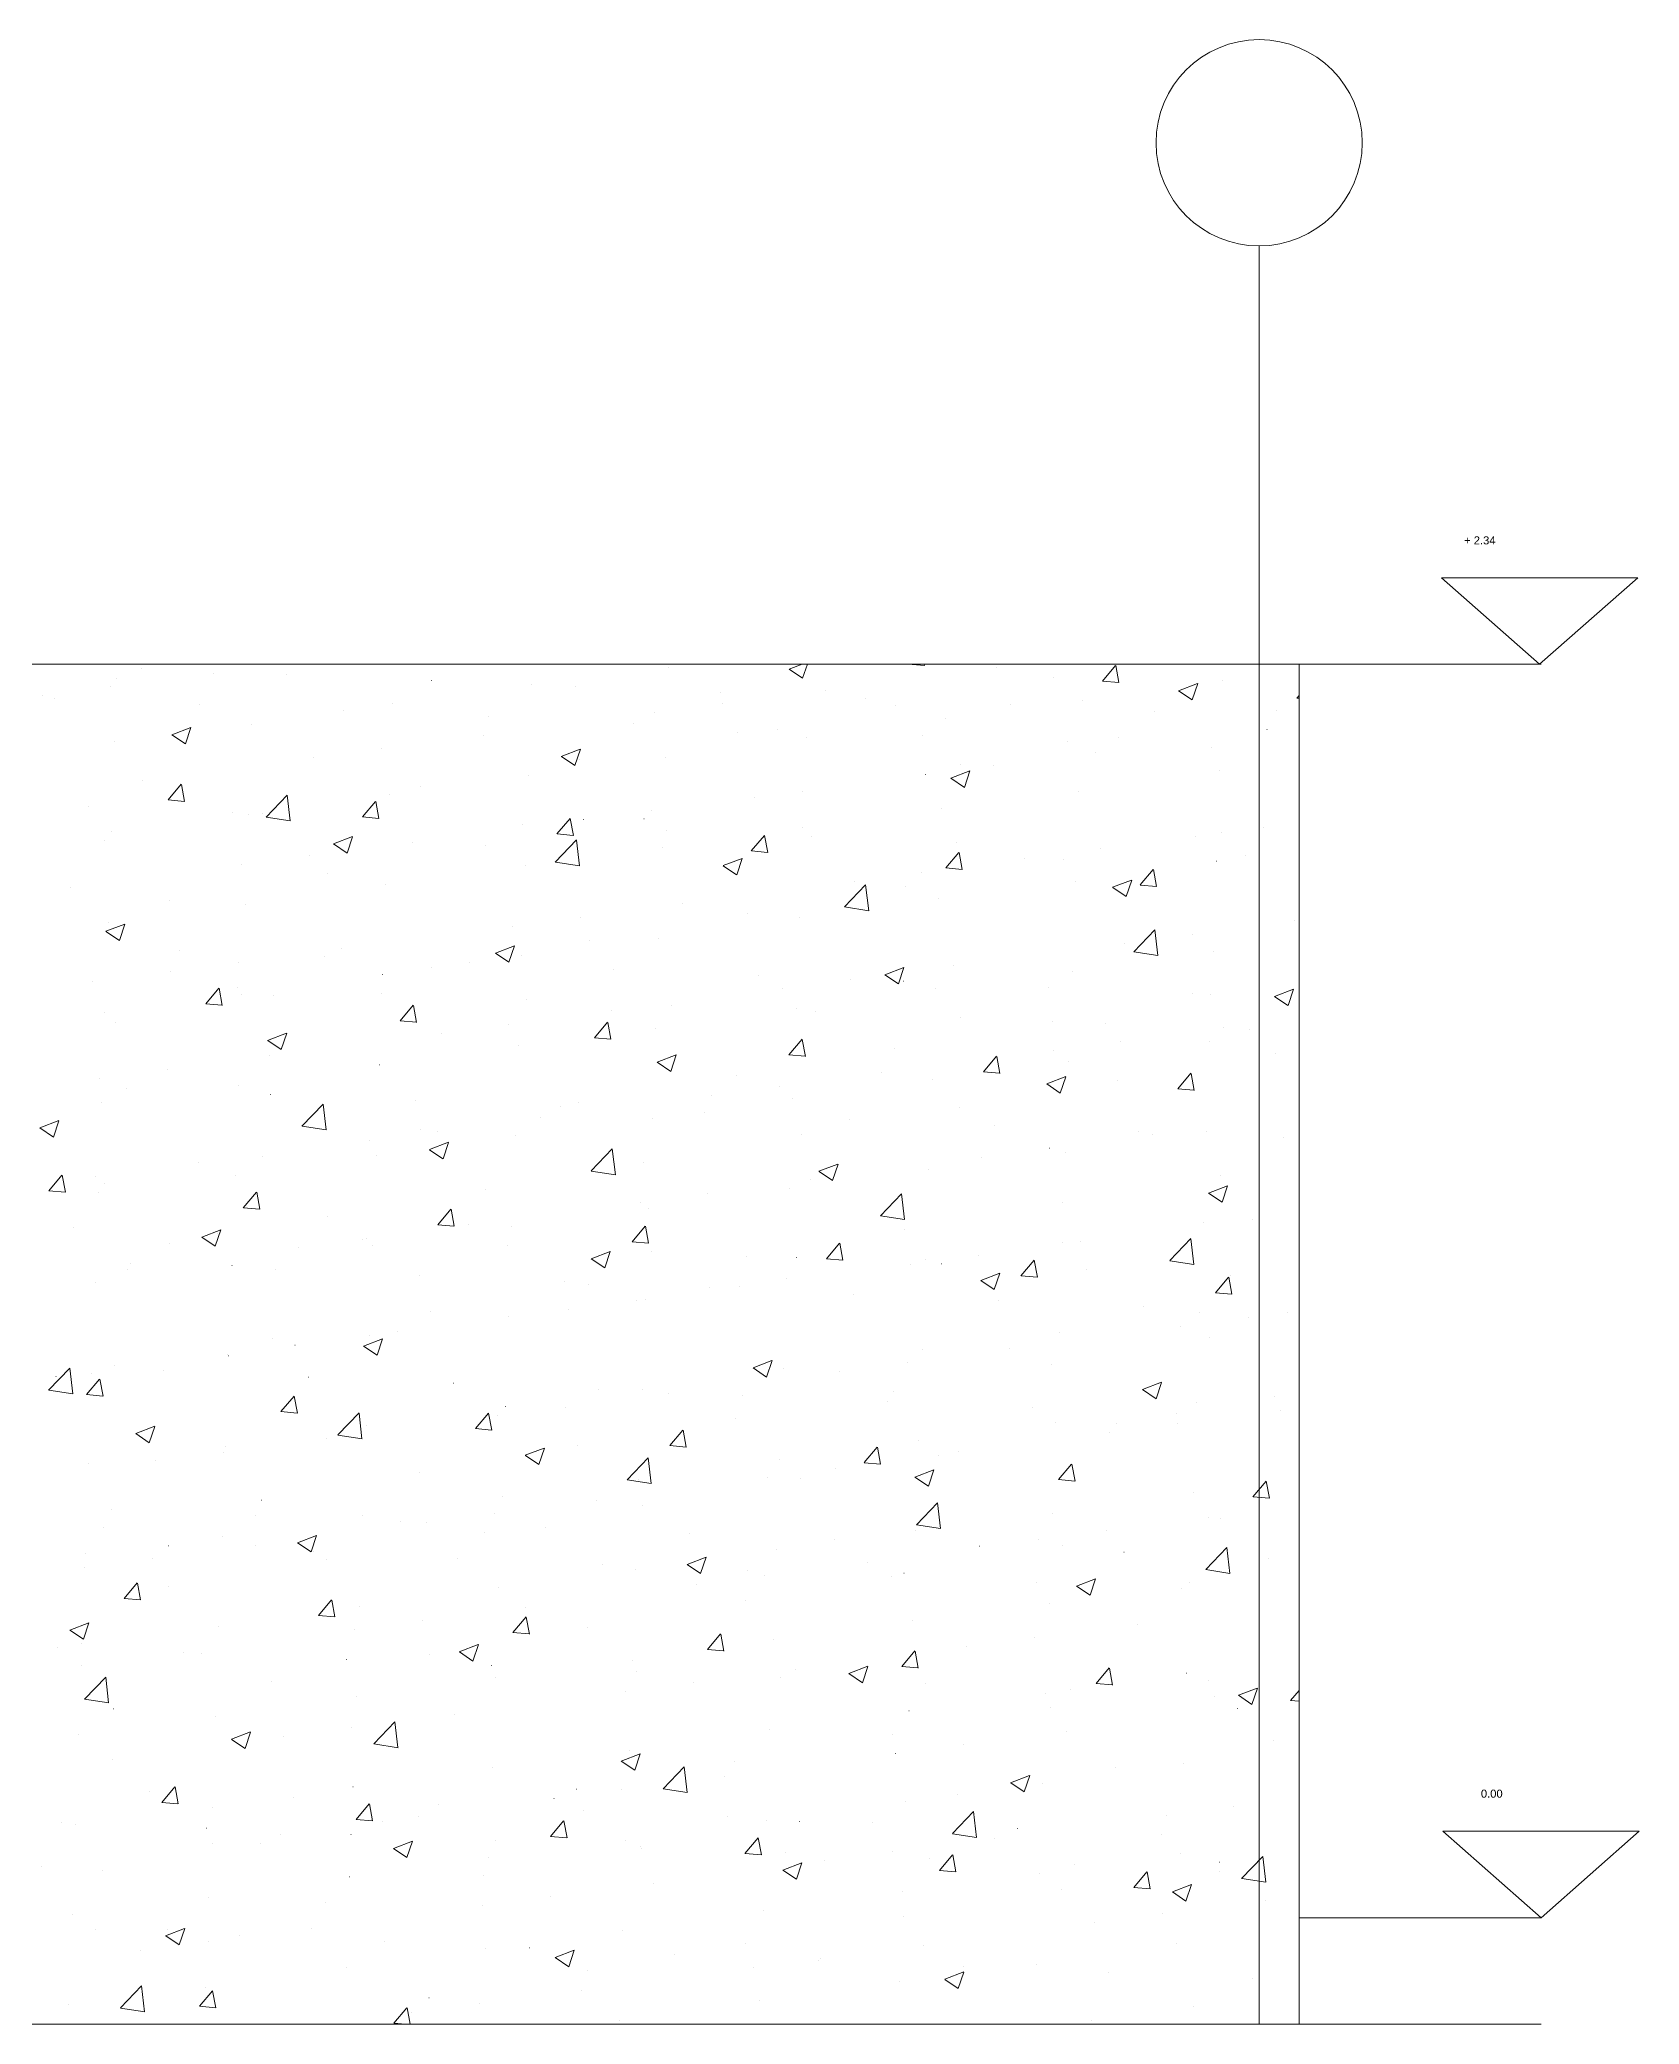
# Model space of a CAD drawing. Header units: centimetres. Extents: x -16179 to 12840, y -10704 to 3856.
# Drawn here: x 5685.4 to 5985.2, y -10021 to -9649.1 of the extents above; entities that cross this region are included whole.
import ezdxf

# ---------------------------------------------------------------- set-up
doc = ezdxf.new("R2010")
doc.units = ezdxf.units.CM
doc.header["$MEASUREMENT"] = 0
for name, color, linetype, lineweight in [('A-ANNO-SYMB_Num_Penna__3_Num_Penna__3_Num_Penna__3_Num_Penna__3_Num_Penna__3_Num_Penna__3_Num_Penna__3_Num_Penna__3_Num_Penna__3_Num_Penna__3', 3, 'Continuous', 18), ('A-ANNO-TEXT_Num_Penna__3_Num_Penna__3_Num_Penna__3_Num_Penna__3_Num_Penna__3_Num_Penna__3_Num_Penna__3_Num_Penna__3_Num_Penna__3_Num_Penna__3', 3, 'Continuous', 18), ('A-ELEV-MBE1_Num_Penna__7_Num_Penna__7_Num_Penna__7_Num_Penna__7_Num_Penna__7_Num_Penna__7_Num_Penna__7_Num_Penna__7_Num_Penna__7_Num_Penna__7', 7, 'Continuous', 18), ('A-ELEV-PATT_Num_Penna__8_Num_Penna__8_Num_Penna__8_Num_Penna__8_Num_Penna__8_Num_Penna__8_Num_Penna__8_Num_Penna__8_Num_Penna__8_Num_Penna__8', 8, 'Continuous', 18), ('AA - linee quote_Num_Penna__3_Num_Penna__3_Num_Penna__3_Num_Penna__3_Num_Penna__3_Num_Penna__3_Num_Penna__3_Num_Penna__3_Num_Penna__3_Num_Penna__3', 3, 'Continuous', 18), ('AA - pareti sezionate_Num_Penna__7_Num_Penna__7_Num_Penna__7_Num_Penna__7_Num_Penna__7_Num_Penna__7_Num_Penna__7_Num_Penna__7_Num_Penna__7_Num_Penna__7', 7, 'Continuous', 18), ('AA pareti non sezionate_Num_Penna__2_Num_Penna__2_Num_Penna__2_Num_Penna__2_Num_Penna__2_Num_Penna__2_Num_Penna__2_Num_Penna__2_Num_Penna__2_Num_Penna__2', 2, 'Continuous', 18), ('SEZIONE ARREDO_Num_Penna__1_Num_Penna__255_Num_Penna__255_Num_Penna__255_Num_Penna__255_Num_Penna__255_Num_Penna__255_Num_Penna__255_Num_Penna__255_Num_Penna__255', 255, 'Continuous', 18)]:
    doc.layers.add(name, color=color, linetype=linetype, lineweight=lineweight)
doc.styles.add('GENERATED_STYLE_1', font='Arial.ttf')

msp = doc.modelspace()

# ---------------------------------------------------------------- linework, layer by layer
at = {"layer": 'A-ANNO-SYMB_Num_Penna__3_Num_Penna__3_Num_Penna__3_Num_Penna__3_Num_Penna__3_Num_Penna__3_Num_Penna__3_Num_Penna__3_Num_Penna__3_Num_Penna__3', "color": 3, "linetype": 'Continuous', "lineweight": 18}
for p, q in [((5984.96, -9749.91), (5948.16, -9749.91)), ((5948.16, -9749.91), (5966.56, -9766.14)), ((5966.56, -9766.14), (5984.96, -9749.91)), ((5921.48, -9766.08), (5921.49, -9766.08)), ((5921.48, -9766.08), (5966.84, -9766.09)), ((5966.84, -9766.09), (5966.85, -9766.09)), ((5985.24, -9984.85), (5948.44, -9984.85)), ((5948.44, -9984.85), (5966.84, -10001.08)), ((5966.84, -10001.08), (5985.24, -9984.85)), ((5921.48, -10001.07), (5921.49, -10001.07)), ((5921.48, -10001.07), (5966.84, -10001.08)), ((5966.84, -10001.08), (5966.85, -10001.08))]:
    msp.add_line(p, q, dxfattribs=at)
at = {"layer": 'A-ELEV-MBE1_Num_Penna__7_Num_Penna__7_Num_Penna__7_Num_Penna__7_Num_Penna__7_Num_Penna__7_Num_Penna__7_Num_Penna__7_Num_Penna__7_Num_Penna__7', "color": 7, "linetype": 'Continuous', "lineweight": 18}
msp.add_line((5921.48, -9801.07), (5921.48, -10021.02), dxfattribs=at)
at = {"layer": 'A-ELEV-PATT_Num_Penna__8_Num_Penna__8_Num_Penna__8_Num_Penna__8_Num_Penna__8_Num_Penna__8_Num_Penna__8_Num_Penna__8_Num_Penna__8_Num_Penna__8', "color": 8, "linetype": 'Continuous', "lineweight": 18}
for p, q in [((5704.59, -9766.89), (5704.6, -9766.89)), ((5803.31, -9766.72), (5803.31, -9766.72)), ((5825.89, -9767.03), (5828.34, -9766.08)), ((5825.9, -9767.04), (5828.42, -9768.74)), ((5828.43, -9768.74), (5829.32, -9766.08)), ((5848.2, -9766.09), (5848.21, -9766.08)), ((5848.21, -9766.1), (5851.25, -9766.36)), ((5851.29, -9766.38), (5851.23, -9766.08)), ((5864.79, -9766.76), (5864.79, -9766.76)), ((5884.64, -9769.28), (5887.09, -9766.36)), ((5887.72, -9769.57), (5887.14, -9766.38)), ((5698.75, -9770.34), (5698.75, -9770.34)), ((5699.74, -9768.89), (5699.75, -9768.89)), ((5717.99, -9767.81), (5717.99, -9767.81)), ((5731.71, -9768.03), (5731.72, -9768.03)), ((5758.83, -9769.18), (5758.84, -9769.18)), ((5777.65, -9769.98), (5777.65, -9769.98)), ((5785.95, -9770.32), (5785.95, -9770.32)), ((5875.4, -9768.69), (5875.4, -9768.69)), ((5884.65, -9769.29), (5887.68, -9769.55)), ((5898.89, -9771.09), (5902.45, -9769.73)), ((5901.44, -9772.81), (5902.47, -9769.74)), ((5907.2, -9769.19), (5907.2, -9769.19)), ((5686.03, -9772.01), (5686.04, -9772.01)), ((5688.19, -9772.57), (5688.19, -9772.57)), ((5715.31, -9773.71), (5715.31, -9773.71)), ((5751.56, -9773.55), (5751.57, -9773.55)), ((5813.07, -9771.47), (5813.07, -9771.47)), ((5813.46, -9773.51), (5813.47, -9773.51)), ((5832.7, -9770.98), (5832.71, -9770.98)), ((5840.18, -9772.62), (5840.19, -9772.62)), ((5845.77, -9773.77), (5845.78, -9773.77)), ((5867.3, -9773.76), (5867.31, -9773.76)), ((5880.81, -9773), (5880.82, -9773)), ((5898.9, -9771.11), (5901.43, -9772.81)), ((5921.08, -9772.47), (5921.48, -9771.99)), ((5921.08, -9772.47), (5921.48, -9772.51)), ((5710.2, -9779.34), (5713.75, -9777.98)), ((5712.74, -9781.06), (5713.77, -9777.99)), ((5725.18, -9777.36), (5725.18, -9777.36)), ((5742.42, -9774.86), (5742.43, -9774.86)), ((5769.54, -9776), (5769.55, -9776)), ((5796.66, -9777.15), (5796.66, -9777.15)), ((5800.75, -9775.19), (5800.75, -9775.19)), ((5855.16, -9776.25), (5855.16, -9776.25)), ((5894.42, -9774.91), (5894.43, -9774.91)), ((5917.2, -9774.76), (5917.2, -9774.76)), ((5699.52, -9780.61), (5699.52, -9780.61)), ((5710.21, -9779.36), (5712.73, -9781.06)), ((5749.42, -9781.94), (5749.43, -9781.94)), ((5768.66, -9779.41), (5768.67, -9779.41)), ((5816.15, -9778.86), (5816.15, -9778.86)), ((5823.78, -9778.29), (5823.78, -9778.29)), ((5829.07, -9779.83), (5829.08, -9779.83)), ((5850.9, -9779.44), (5850.9, -9779.44)), ((5878.01, -9780.59), (5878.02, -9780.59)), ((5887.57, -9779.84), (5887.58, -9779.84)), ((5905.13, -9781.73), (5905.14, -9781.73)), ((5915.46, -9778.36), (5915.47, -9778.36)), ((5736.71, -9783.62), (5736.71, -9783.62)), ((5783.2, -9783.41), (5786.76, -9782.05)), ((5783.21, -9783.42), (5785.74, -9785.13)), ((5785.75, -9785.13), (5786.78, -9782.06)), ((5786.52, -9783.94), (5786.53, -9783.94)), ((5802.69, -9783.64), (5802.69, -9783.64)), ((5857.95, -9784.93), (5857.95, -9784.93)), ((5864.14, -9785.12), (5864.14, -9785.12)), ((5883.38, -9782.59), (5883.38, -9782.59)), ((5704.62, -9787.84), (5704.63, -9787.84)), ((5709.5, -9791.55), (5711.95, -9788.63)), ((5712.59, -9791.84), (5712, -9788.65)), ((5756.9, -9789.03), (5756.9, -9789.03)), ((5777.03, -9786.89), (5777.03, -9786.89)), ((5851.42, -9786.79), (5851.43, -9786.79)), ((5856.21, -9787.48), (5859.77, -9786.11)), ((5856.22, -9787.49), (5858.75, -9789.2)), ((5858.75, -9789.2), (5859.78, -9786.13)), ((5906.58, -9786.1), (5906.59, -9786.1)), ((5694.49, -9792.71), (5694.49, -9792.71)), ((5709.51, -9791.56), (5712.55, -9791.82)), ((5727.85, -9794.78), (5731.81, -9790.65)), ((5732.37, -9795.49), (5731.81, -9790.67)), ((5745.94, -9794.74), (5748.39, -9791.82)), ((5749.02, -9795.02), (5748.44, -9791.84)), ((5750.95, -9790.46), (5750.95, -9790.46)), ((5819.34, -9791.02), (5819.34, -9791.02)), ((5828.32, -9790.01), (5828.32, -9790.01)), ((5880.2, -9789.91), (5880.2, -9789.91)), ((5721.61, -9793.86), (5721.61, -9793.86)), ((5724.56, -9794.27), (5724.57, -9794.27)), ((5727.27, -9794.11), (5727.27, -9794.11)), ((5727.86, -9794.79), (5732.38, -9795.5)), ((5745.95, -9794.75), (5748.98, -9795.01)), ((5748.72, -9795), (5748.73, -9795)), ((5775.84, -9796.15), (5775.85, -9796.15)), ((5782.38, -9797.93), (5784.83, -9795.01)), ((5785.46, -9798.21), (5784.87, -9795.03)), ((5787.38, -9795.22), (5787.39, -9795.22)), ((5798.69, -9795.1), (5798.7, -9795.1)), ((5800.1, -9793.55), (5800.1, -9793.55)), ((5828.45, -9796.74), (5828.46, -9796.74)), ((5854.54, -9793.16), (5854.54, -9793.16)), ((5914.82, -9796.72), (5914.82, -9796.72)), ((5697.64, -9799.2), (5697.65, -9799.2)), ((5698.9, -9797.53), (5698.91, -9797.53)), ((5740.52, -9799.8), (5744.08, -9798.43)), ((5740.53, -9799.81), (5743.06, -9801.51)), ((5743.06, -9801.51), (5744.09, -9798.44)), ((5755.3, -9799.45), (5755.3, -9799.45)), ((5769.07, -9800.18), (5769.07, -9800.18)), ((5782.07, -9803.19), (5786.03, -9799.06)), ((5782.39, -9797.93), (5785.42, -9798.2)), ((5786.59, -9803.9), (5786.03, -9799.07)), ((5802.07, -9800.55), (5802.08, -9800.55)), ((5802.96, -9797.29), (5802.96, -9797.29)), ((5818.81, -9801.12), (5821.26, -9798.2)), ((5821.9, -9801.4), (5821.31, -9798.22)), ((5830.08, -9798.44), (5830.08, -9798.44)), ((5857.2, -9799.58), (5857.2, -9799.58)), ((5902.1, -9798.4), (5902.1, -9798.4)), ((5906.97, -9797.62), (5906.98, -9797.62)), ((5723.34, -9803.65), (5723.35, -9803.65)), ((5736.06, -9801.98), (5736.07, -9801.98)), ((5776.41, -9803.8), (5776.42, -9803.8)), ((5782.08, -9803.2), (5786.6, -9803.9)), ((5813.53, -9803.86), (5817.08, -9802.5)), ((5813.54, -9803.88), (5816.06, -9805.58)), ((5816.07, -9805.58), (5817.1, -9802.51)), ((5818.82, -9801.12), (5821.86, -9801.39)), ((5855.25, -9804.3), (5857.7, -9801.39)), ((5855.26, -9804.31), (5858.3, -9804.58)), ((5858.33, -9804.59), (5857.75, -9801.4)), ((5870.02, -9802.62), (5870.02, -9802.62)), ((5877.35, -9802.7), (5877.35, -9802.7)), ((5884.31, -9800.73), (5884.32, -9800.73)), ((5905.96, -9803.01), (5905.97, -9803.01)), ((5911.43, -9801.88), (5911.44, -9801.88)), ((5691.26, -9807.88), (5691.27, -9807.88)), ((5739.44, -9805.27), (5739.45, -9805.27)), ((5750.33, -9807.38), (5750.33, -9807.38)), ((5836.29, -9811.6), (5840.24, -9807.47)), ((5838.06, -9806.83), (5838.06, -9806.83)), ((5840.81, -9812.31), (5840.24, -9807.48)), ((5847.72, -9807.79), (5847.73, -9807.79)), ((5850.78, -9805.15), (5850.78, -9805.15)), ((5879.58, -9806.82), (5879.58, -9806.82)), ((5886.53, -9807.93), (5890.09, -9806.57)), ((5886.54, -9807.95), (5889.07, -9809.65)), ((5889.08, -9809.65), (5890.11, -9806.58)), ((5891.69, -9807.49), (5894.14, -9804.57)), ((5891.7, -9807.5), (5894.73, -9807.76)), ((5894.77, -9807.78), (5894.18, -9804.59)), ((5709.82, -9810.35), (5709.82, -9810.35)), ((5723.94, -9811.18), (5723.95, -9811.18)), ((5805.98, -9811.05), (5805.98, -9811.05)), ((5836.3, -9811.61), (5840.81, -9812.31)), ((5853.92, -9810.07), (5853.92, -9810.07)), ((5697.84, -9816.18), (5701.39, -9814.81)), ((5698.28, -9814.44), (5698.29, -9814.44)), ((5700.38, -9817.9), (5701.41, -9814.83)), ((5774.02, -9815.26), (5774.02, -9815.26)), ((5786.74, -9813.59), (5786.74, -9813.59)), ((5818.1, -9812.88), (5818.1, -9812.88)), ((5827.84, -9813.65), (5827.84, -9813.65)), ((5920.69, -9814.23), (5920.7, -9814.23)), ((5697.85, -9816.19), (5700.37, -9817.9)), ((5770.84, -9820.25), (5774.4, -9818.88)), ((5773.39, -9821.97), (5774.42, -9818.9)), ((5788.47, -9817.96), (5788.47, -9817.96)), ((5801.45, -9817.46), (5801.46, -9817.46)), ((5888.73, -9818.43), (5888.74, -9818.43)), ((5890.5, -9820), (5894.46, -9815.88)), ((5895.02, -9820.72), (5894.46, -9815.89)), ((5901.45, -9816.76), (5901.46, -9816.76)), ((5711.71, -9819.81), (5711.72, -9819.81)), ((5722.7, -9822.02), (5722.7, -9822.02)), ((5738.83, -9820.96), (5738.84, -9820.96)), ((5741.94, -9819.48), (5741.94, -9819.48)), ((5765.95, -9822.11), (5765.95, -9822.11)), ((5770.85, -9820.26), (5773.38, -9821.97)), ((5775.79, -9820.71), (5775.8, -9820.71)), ((5856.65, -9822.66), (5856.66, -9822.66)), ((5890.51, -9820.02), (5895.03, -9820.72)), ((5905.35, -9819.92), (5905.35, -9819.92)), ((5695.31, -9825.49), (5695.31, -9825.49)), ((5709.98, -9823.69), (5709.98, -9823.69)), ((5749.71, -9824.29), (5749.72, -9824.29)), ((5758.84, -9823.05), (5758.85, -9823.05)), ((5793.07, -9823.25), (5793.07, -9823.25)), ((5820.19, -9824.4), (5820.19, -9824.4)), ((5837.41, -9825.19), (5837.42, -9825.19)), ((5843.85, -9824.32), (5847.41, -9822.95)), ((5843.86, -9824.33), (5846.39, -9826.03)), ((5846.39, -9826.03), (5847.42, -9822.96)), ((5847.3, -9825.54), (5847.31, -9825.54)), ((5878.96, -9823.73), (5878.97, -9823.73)), ((5716.55, -9829.76), (5719, -9826.85)), ((5716.56, -9829.77), (5719.6, -9830.04)), ((5719.64, -9830.05), (5719.05, -9826.86)), ((5722.42, -9826.64), (5722.43, -9826.64)), ((5723.33, -9828.1), (5723.33, -9828.1)), ((5729.22, -9828.13), (5729.22, -9828.13)), ((5749.54, -9827.78), (5749.55, -9827.78)), ((5752.99, -9832.95), (5755.44, -9830.03)), ((5756.07, -9833.24), (5755.49, -9830.05)), ((5776.66, -9828.93), (5776.67, -9828.93)), ((5803.78, -9830.08), (5803.78, -9830.08)), ((5824.69, -9826.86), (5824.7, -9826.86)), ((5853.3, -9826.98), (5853.31, -9826.98)), ((5874.42, -9826.69), (5874.43, -9826.69)), ((5901.54, -9827.83), (5901.55, -9827.83)), ((5904.88, -9827.93), (5904.88, -9827.93)), ((5916.85, -9828.39), (5920.41, -9827.02)), ((5916.87, -9828.4), (5919.39, -9830.1)), ((5919.4, -9830.1), (5920.43, -9827.03)), ((5697.67, -9831.35), (5697.67, -9831.35)), ((5699.59, -9833.22), (5699.6, -9833.22)), ((5753, -9832.96), (5756.03, -9833.22)), ((5773.37, -9833.62), (5773.38, -9833.62)), ((5789.43, -9836.14), (5791.88, -9833.22)), ((5792.51, -9836.42), (5791.92, -9833.24)), ((5792.61, -9831.09), (5792.62, -9831.09)), ((5827.22, -9830.56), (5827.22, -9830.56)), ((5830.9, -9831.22), (5830.9, -9831.22)), ((5858.01, -9832.37), (5858.02, -9832.37)), ((5875.25, -9833.01), (5875.25, -9833.01)), ((5885.13, -9833.51), (5885.14, -9833.51)), ((5728.16, -9836.63), (5731.72, -9835.27)), ((5728.17, -9836.65), (5730.7, -9838.35)), ((5730.7, -9838.35), (5731.73, -9835.28)), ((5760.65, -9835.3), (5760.66, -9835.3)), ((5775.18, -9837.62), (5775.18, -9837.62)), ((5789.43, -9836.15), (5792.47, -9836.41)), ((5800.83, -9834.37), (5800.84, -9834.37)), ((5825.86, -9839.33), (5828.31, -9836.41)), ((5828.95, -9839.61), (5828.36, -9836.43)), ((5888.09, -9836.8), (5888.09, -9836.8)), ((5904.73, -9836.83), (5904.73, -9836.83)), ((5907.33, -9834.26), (5907.33, -9834.26)), ((5912.25, -9834.66), (5912.26, -9834.66)), ((5728.57, -9839.52), (5728.58, -9839.52)), ((5749.09, -9841.2), (5749.1, -9841.2)), ((5801.16, -9840.7), (5804.72, -9839.34)), ((5801.18, -9840.71), (5803.7, -9842.42)), ((5803.71, -9842.42), (5804.74, -9839.35)), ((5825.87, -9839.33), (5828.91, -9839.6)), ((5845.62, -9838.1), (5845.63, -9838.1)), ((5862.3, -9842.52), (5864.75, -9839.6)), ((5865.38, -9842.8), (5864.8, -9839.62)), ((5875.37, -9838.47), (5875.38, -9838.47)), ((5878.34, -9840.64), (5878.35, -9840.64)), ((5917.05, -9839.08), (5917.05, -9839.08)), ((5696.62, -9843.73), (5696.62, -9843.73)), ((5709.33, -9842.05), (5709.34, -9842.05)), ((5722.71, -9845.01), (5722.71, -9845.01)), ((5816, -9843.19), (5816, -9843.19)), ((5824.05, -9845.23), (5824.05, -9845.23)), ((5843.29, -9842.69), (5843.29, -9842.69)), ((5852.68, -9843.89), (5852.69, -9843.89)), ((5862.31, -9842.52), (5865.34, -9842.79)), ((5874.17, -9844.77), (5877.73, -9843.4)), ((5874.18, -9844.78), (5876.71, -9846.49)), ((5876.71, -9846.49), (5877.74, -9843.42)), ((5887.42, -9844.17), (5887.43, -9844.17)), ((5898.74, -9845.7), (5901.19, -9842.79)), ((5901.82, -9845.99), (5901.23, -9842.8)), ((5697.05, -9848.26), (5697.05, -9848.26)), ((5701.61, -9845.64), (5701.61, -9845.64)), ((5728.72, -9846.78), (5728.73, -9846.78)), ((5734.59, -9852.67), (5738.55, -9848.55)), ((5739.11, -9853.38), (5738.55, -9848.56)), ((5755.84, -9847.93), (5755.85, -9847.93)), ((5786.37, -9848.27), (5786.38, -9848.27)), ((5811.33, -9846.9), (5811.34, -9846.9)), ((5826.6, -9847.47), (5826.61, -9847.47)), ((5898.74, -9845.71), (5901.78, -9845.97)), ((5685.48, -9853.02), (5689.03, -9851.65)), ((5688.02, -9854.73), (5689.05, -9851.67)), ((5779.25, -9851.12), (5779.25, -9851.12)), ((5782.96, -9849.07), (5782.97, -9849.07)), ((5800.22, -9851.28), (5800.22, -9851.28)), ((5810.08, -9850.22), (5810.08, -9850.22)), ((5837.2, -9851.37), (5837.2, -9851.37)), ((5857.8, -9849.25), (5857.8, -9849.25)), ((5864.32, -9852.51), (5864.32, -9852.51)), ((5685.49, -9853.03), (5688.01, -9854.74)), ((5734.6, -9852.69), (5739.12, -9853.39)), ((5747.29, -9855.33), (5747.3, -9855.33)), ((5756.75, -9853.36), (5756.75, -9853.36)), ((5758.48, -9857.09), (5762.04, -9855.72)), ((5760.01, -9853.66), (5760.01, -9853.66)), ((5761.03, -9858.8), (5762.06, -9855.73)), ((5774.56, -9854.53), (5774.56, -9854.53)), ((5828.17, -9854.34), (5828.18, -9854.34)), ((5891.43, -9853.66), (5891.44, -9853.66)), ((5893.96, -9854.3), (5893.97, -9854.3)), ((5904.11, -9853.74), (5904.12, -9853.74)), ((5918.55, -9854.8), (5918.56, -9854.8)), ((5715.21, -9859.56), (5715.21, -9859.56)), ((5727.12, -9858.44), (5727.13, -9858.44)), ((5748.47, -9858.11), (5748.48, -9858.11)), ((5758.49, -9857.1), (5761.02, -9858.8)), ((5788.81, -9861.08), (5792.76, -9856.96)), ((5793.33, -9861.79), (5792.76, -9856.97)), ((5798.54, -9859.42), (5798.55, -9859.42)), ((5831.49, -9861.15), (5835.04, -9859.79)), ((5834.03, -9862.87), (5835.06, -9859.8)), ((5862.01, -9858.51), (5862.01, -9858.51)), ((5874.72, -9856.83), (5874.73, -9856.83)), ((5877.73, -9857.55), (5877.73, -9857.55)), ((5687.16, -9864.79), (5689.61, -9861.87)), ((5690.25, -9865.07), (5689.66, -9861.89)), ((5695.97, -9862.09), (5695.97, -9862.09)), ((5697.49, -9863.53), (5697.5, -9863.53)), ((5722.09, -9861.92), (5722.1, -9861.92)), ((5788.81, -9861.1), (5793.33, -9861.8)), ((5829.92, -9862.73), (5829.93, -9862.73)), ((5831.5, -9861.17), (5834.03, -9862.87)), ((5852.07, -9860.81), (5852.07, -9860.81)), ((5906.82, -9861.95), (5906.83, -9861.95)), ((5687.17, -9864.79), (5690.21, -9865.06)), ((5696.43, -9865.17), (5696.44, -9865.17)), ((5723.6, -9867.98), (5726.05, -9865.06)), ((5726.68, -9868.26), (5726.1, -9865.08)), ((5768.92, -9864.51), (5768.92, -9864.51)), ((5797.97, -9866.94), (5797.97, -9866.94)), ((5810.68, -9865.26), (5810.69, -9865.26)), ((5825.98, -9864.38), (5825.99, -9864.38)), ((5843.02, -9869.49), (5846.98, -9865.37)), ((5847.54, -9870.2), (5846.98, -9865.38)), ((5877.2, -9867.03), (5877.2, -9867.03)), ((5904.49, -9865.22), (5908.05, -9863.86)), ((5904.51, -9865.24), (5907.03, -9866.94)), ((5907.04, -9866.94), (5908.07, -9863.87)), ((5723.61, -9867.98), (5726.64, -9868.25)), ((5739.29, -9869.6), (5739.3, -9869.6)), ((5760.04, -9871.16), (5762.49, -9868.25)), ((5760.05, -9871.17), (5763.08, -9871.43)), ((5763.12, -9871.45), (5762.53, -9868.26)), ((5765.88, -9871.16), (5765.89, -9871.16)), ((5799.6, -9868.19), (5799.6, -9868.19)), ((5843.03, -9869.5), (5847.55, -9870.21)), ((5903.49, -9870.66), (5903.5, -9870.66)), ((5912.68, -9870.11), (5912.69, -9870.11)), ((5691.71, -9871.6), (5691.72, -9871.6)), ((5709.67, -9874.68), (5709.67, -9874.68)), ((5715.8, -9873.47), (5719.36, -9872.1)), ((5715.81, -9873.48), (5718.34, -9875.19)), ((5718.34, -9875.19), (5719.37, -9872.12)), ((5718.83, -9872.74), (5718.84, -9872.74)), ((5745.95, -9873.89), (5745.96, -9873.89)), ((5746.64, -9873.69), (5746.65, -9873.69)), ((5773.94, -9871.44), (5773.94, -9871.44)), ((5796.48, -9874.35), (5798.92, -9871.43)), ((5796.48, -9874.36), (5799.52, -9874.62)), ((5799.56, -9874.64), (5798.97, -9871.45)), ((5832.91, -9877.54), (5835.36, -9874.62)), ((5835.99, -9877.82), (5835.41, -9874.64)), ((5847.57, -9872.12), (5847.58, -9872.12)), ((5877.11, -9874.46), (5877.11, -9874.46)), ((5880.6, -9874.33), (5880.6, -9874.33)), ((5897.24, -9877.9), (5901.19, -9873.77)), ((5901.76, -9878.61), (5901.2, -9873.79)), ((5702.43, -9878.42), (5702.43, -9878.42)), ((5733.93, -9875.37), (5733.93, -9875.37)), ((5747.86, -9875.02), (5747.86, -9875.02)), ((5773.07, -9875.03), (5773.07, -9875.03)), ((5788.8, -9877.54), (5792.36, -9876.17)), ((5788.82, -9877.55), (5791.34, -9879.26)), ((5791.35, -9879.26), (5792.38, -9876.19)), ((5800.19, -9876.18), (5800.19, -9876.18)), ((5817.95, -9877.2), (5817.95, -9877.2)), ((5827.3, -9877.32), (5827.31, -9877.32)), ((5832.92, -9877.54), (5835.96, -9877.81)), ((5848.64, -9878.54), (5848.65, -9878.54)), ((5851.45, -9877.72), (5851.45, -9877.72)), ((5854.42, -9878.47), (5854.43, -9878.47)), ((5861.36, -9876.87), (5861.36, -9876.87)), ((5869.35, -9880.73), (5871.8, -9877.81)), ((5872.43, -9881.01), (5871.84, -9877.83)), ((5897.25, -9877.91), (5901.76, -9878.61)), ((5695.81, -9882.08), (5695.82, -9882.08)), ((5701.84, -9879.59), (5701.85, -9879.59)), ((5721.47, -9878.83), (5721.48, -9878.83)), ((5729.54, -9879.56), (5729.55, -9879.56)), ((5756.66, -9880.71), (5756.67, -9880.71)), ((5783.78, -9881.86), (5783.78, -9881.86)), ((5788.32, -9882.29), (5788.32, -9882.29)), ((5825.37, -9881.29), (5825.37, -9881.29)), ((5861.81, -9881.61), (5865.37, -9880.24)), ((5861.82, -9881.62), (5864.35, -9883.33)), ((5864.35, -9883.32), (5865.38, -9880.26)), ((5869.36, -9880.73), (5872.39, -9881)), ((5881.54, -9879.62), (5881.55, -9879.62)), ((5905.79, -9883.92), (5908.24, -9881)), ((5908.87, -9884.2), (5908.28, -9881.02)), ((5908.66, -9880.76), (5908.66, -9880.76)), ((5797.32, -9885.3), (5797.32, -9885.3)), ((5798.98, -9885.1), (5798.99, -9885.1)), ((5810.9, -9883), (5810.9, -9883)), ((5816.56, -9882.77), (5816.56, -9882.77)), ((5838.02, -9884.15), (5838.02, -9884.15)), ((5865.13, -9885.29), (5865.14, -9885.29)), ((5905.79, -9883.92), (5908.83, -9884.19)), ((5758.69, -9887.37), (5758.7, -9887.37)), ((5773.32, -9888.35), (5773.33, -9888.35)), ((5784.6, -9886.97), (5784.61, -9886.97)), ((5892.25, -9886.44), (5892.26, -9886.44)), ((5902.88, -9887.57), (5902.88, -9887.57)), ((5912.04, -9888.47), (5912.04, -9888.47)), ((5919.37, -9887.58), (5919.38, -9887.58)), ((5729.07, -9892.46), (5729.07, -9892.46)), ((5746.12, -9893.92), (5749.68, -9892.56)), ((5747.24, -9891.93), (5747.24, -9891.93)), ((5748.66, -9895.64), (5749.69, -9892.57)), ((5752.52, -9891.2), (5752.52, -9891.2)), ((5876.49, -9891.37), (5876.5, -9891.37)), ((5899.32, -9890.15), (5899.32, -9890.15)), ((5904.73, -9892.26), (5904.73, -9892.26)), ((5720.56, -9895.4), (5720.57, -9895.4)), ((5720.85, -9895.74), (5720.86, -9895.74)), ((5733.28, -9893.73), (5733.29, -9893.73)), ((5746.13, -9893.94), (5748.66, -9895.64)), ((5819.13, -9897.99), (5822.68, -9896.63)), ((5821.67, -9899.71), (5822.7, -9896.64)), ((5848, -9896.9), (5848, -9896.9)), ((5850.83, -9894.63), (5850.84, -9894.63)), ((5867.24, -9894.37), (5867.24, -9894.37)), ((5687.11, -9902.16), (5691.07, -9898.03)), ((5688.48, -9899.63), (5688.49, -9899.63)), ((5691.63, -9902.87), (5691.07, -9898.05)), ((5694.21, -9903), (5696.66, -9900.08)), ((5695.2, -9898.99), (5695.2, -9898.99)), ((5697.3, -9903.28), (5696.71, -9900.1)), ((5699.44, -9897.54), (5699.45, -9897.54)), ((5708.73, -9898.56), (5708.73, -9898.56)), ((5735.84, -9899.71), (5735.85, -9899.71)), ((5762.96, -9900.85), (5762.97, -9900.85)), ((5819.14, -9898.01), (5821.67, -9899.71)), ((5824.75, -9898.2), (5824.75, -9898.2)), ((5835.28, -9898.58), (5835.28, -9898.58)), ((5875.1, -9897.34), (5875.1, -9897.34)), ((5892.13, -9902.06), (5895.69, -9900.7)), ((5894.68, -9903.78), (5895.71, -9900.71)), ((5687.12, -9902.17), (5691.64, -9902.87)), ((5694.22, -9903), (5697.26, -9903.27)), ((5730.65, -9906.19), (5733.1, -9903.27)), ((5733.73, -9906.47), (5733.15, -9903.29)), ((5790.08, -9902), (5790.08, -9902)), ((5798.36, -9902.01), (5798.37, -9902.01)), ((5803.2, -9902.8), (5803.2, -9902.8)), ((5817.2, -9903.15), (5817.2, -9903.15)), ((5844.32, -9904.29), (5844.32, -9904.29)), ((5845.47, -9902.43), (5845.48, -9902.43)), ((5892.15, -9902.07), (5894.67, -9903.78)), ((5902.26, -9904.48), (5902.26, -9904.48)), ((5916.9, -9903.41), (5916.9, -9903.41)), ((5730.66, -9906.19), (5733.69, -9906.46)), ((5741.32, -9910.57), (5745.28, -9906.44)), ((5745.84, -9911.28), (5745.28, -9906.45)), ((5767.09, -9909.38), (5769.54, -9906.46)), ((5770.17, -9909.66), (5769.58, -9906.47)), ((5771.24, -9907.01), (5771.24, -9907.01)), ((5772.7, -9905.26), (5772.71, -9905.26)), ((5783.96, -9905.33), (5783.96, -9905.33)), ((5815.85, -9907.51), (5815.85, -9907.51)), ((5871.43, -9905.44), (5871.44, -9905.44)), ((5875.87, -9908.29), (5875.88, -9908.29)), ((5898.55, -9906.58), (5898.56, -9906.58)), ((5917.91, -9905.98), (5917.92, -9905.98)), ((5703.44, -9910.31), (5706.99, -9908.94)), ((5703.45, -9910.32), (5705.98, -9912.03)), ((5705.98, -9912.03), (5707.01, -9908.96)), ((5739.16, -9911.23), (5739.16, -9911.23)), ((5741.33, -9910.58), (5745.85, -9911.28)), ((5746.62, -9908.84), (5746.63, -9908.84)), ((5767.09, -9909.38), (5770.13, -9909.65)), ((5803.52, -9912.56), (5805.97, -9909.64)), ((5806.61, -9912.85), (5806.02, -9909.66)), ((5850.21, -9911.54), (5850.22, -9911.54)), ((5885.95, -9910.18), (5885.96, -9910.18)), ((5887.27, -9908.5), (5887.28, -9908.5)), ((5898.67, -9908.51), (5898.68, -9908.51)), ((5707.2, -9915.44), (5707.2, -9915.44)), ((5719.92, -9913.77), (5719.92, -9913.77)), ((5720.24, -9912.65), (5720.24, -9912.65)), ((5776.44, -9914.38), (5780, -9913.01)), ((5776.46, -9914.39), (5778.98, -9916.09)), ((5778.99, -9916.09), (5780.02, -9913.02)), ((5786.22, -9912.6), (5786.23, -9912.6)), ((5795.54, -9918.97), (5799.5, -9914.85)), ((5800.06, -9919.69), (5799.5, -9914.86)), ((5803.53, -9912.57), (5806.57, -9912.83)), ((5824.13, -9915.11), (5824.14, -9915.11)), ((5839.96, -9915.75), (5842.41, -9912.83)), ((5839.97, -9915.76), (5843, -9916.02)), ((5843.04, -9916.04), (5842.46, -9912.85)), ((5853.87, -9914.41), (5853.88, -9914.41)), ((5857.65, -9913.58), (5857.65, -9913.58)), ((5694.58, -9915.9), (5694.58, -9915.9)), ((5756.6, -9917.68), (5756.6, -9917.68)), ((5795.55, -9918.99), (5800.07, -9919.69)), ((5797.75, -9918.92), (5797.75, -9918.92)), ((5821.91, -9918.61), (5821.92, -9918.61)), ((5828.02, -9918.67), (5828.03, -9918.67)), ((5834.63, -9916.94), (5834.64, -9916.94)), ((5849.45, -9918.45), (5853.01, -9917.08)), ((5849.46, -9918.46), (5851.99, -9920.16)), ((5851.99, -9920.16), (5853.02, -9917.09)), ((5876.4, -9918.94), (5878.85, -9916.02)), ((5876.4, -9918.94), (5879.44, -9919.21)), ((5879.48, -9919.22), (5878.89, -9916.04)), ((5912.83, -9922.13), (5915.28, -9919.21)), ((5915.92, -9922.41), (5915.33, -9919.23)), ((5726.97, -9922.77), (5726.98, -9922.77)), ((5772.09, -9922.18), (5772.09, -9922.18)), ((5789.83, -9922.84), (5789.84, -9922.84)), ((5849.76, -9927.38), (5853.71, -9923.26)), ((5854.28, -9928.09), (5853.71, -9923.27)), ((5901.64, -9921.39), (5901.65, -9921.39)), ((5912.84, -9922.13), (5915.88, -9922.4)), ((5698.83, -9924.52), (5698.84, -9924.52)), ((5725.95, -9925.67), (5725.96, -9925.67)), ((5746, -9925.75), (5746.01, -9925.75)), ((5753.07, -9926.81), (5753.07, -9926.81)), ((5757.87, -9927.05), (5757.88, -9927.05)), ((5770.59, -9925.37), (5770.6, -9925.37)), ((5798.39, -9923.75), (5798.4, -9923.75)), ((5875.26, -9925.2), (5875.26, -9925.2)), ((5904.55, -9926.01), (5904.55, -9926.01)), ((5906.67, -9926.27), (5906.68, -9926.27)), ((5697.34, -9927.85), (5697.35, -9927.85)), ((5719.62, -9929.56), (5719.62, -9929.56)), ((5733.76, -9930.76), (5737.32, -9929.4)), ((5733.77, -9930.77), (5736.3, -9932.48)), ((5736.3, -9932.48), (5737.33, -9929.41)), ((5768.77, -9928.84), (5768.77, -9928.84)), ((5780.19, -9927.96), (5780.19, -9927.96)), ((5807.31, -9929.1), (5807.31, -9929.1)), ((5834.42, -9930.25), (5834.43, -9930.25)), ((5849.6, -9928.45), (5849.6, -9928.45)), ((5849.77, -9927.4), (5854.28, -9928.1)), ((5872.59, -9930.22), (5872.6, -9930.22)), ((5885.31, -9928.55), (5885.31, -9928.55)), ((5693.96, -9932.81), (5693.96, -9932.81)), ((5706.55, -9933.8), (5706.56, -9933.8)), ((5709.54, -9931.35), (5709.55, -9931.35)), ((5725.79, -9931.27), (5725.8, -9931.27)), ((5736.66, -9932.49), (5736.67, -9932.49)), ((5739.14, -9933.92), (5739.15, -9933.92)), ((5763.78, -9933.64), (5763.79, -9933.64)), ((5806.77, -9934.83), (5810.32, -9933.46)), ((5809.31, -9936.55), (5810.34, -9933.48)), ((5823.51, -9932.03), (5823.52, -9932.03)), ((5840.51, -9934.44), (5840.51, -9934.44)), ((5861.54, -9931.4), (5861.55, -9931.4)), ((5877.05, -9931.36), (5877.05, -9931.36)), ((5888.66, -9932.54), (5888.67, -9932.54)), ((5903.97, -9935.79), (5907.93, -9931.67)), ((5908.49, -9936.5), (5907.93, -9931.68)), ((5915.78, -9933.69), (5915.78, -9933.69)), ((5693.84, -9935.48), (5693.84, -9935.48)), ((5790.9, -9934.78), (5790.9, -9934.78)), ((5797.13, -9935.83), (5797.13, -9935.83)), ((5806.78, -9934.84), (5809.31, -9936.55)), ((5818.02, -9935.93), (5818.02, -9935.93)), ((5821.27, -9936.98), (5821.27, -9936.98)), ((5845.13, -9937.07), (5845.14, -9937.07)), ((5847.42, -9936.44), (5847.43, -9936.44)), ((5879.77, -9938.9), (5883.33, -9937.53)), ((5882.32, -9940.62), (5883.35, -9937.55)), ((5903.98, -9935.81), (5908.5, -9936.51)), ((5701.26, -9941.21), (5703.71, -9938.29)), ((5701.27, -9941.22), (5704.31, -9941.48)), ((5704.34, -9941.49), (5703.76, -9938.31)), ((5709.52, -9939.01), (5709.52, -9939.01)), ((5737.7, -9944.4), (5740.15, -9941.48)), ((5740.78, -9944.68), (5740.19, -9941.5)), ((5771.47, -9939.09), (5771.47, -9939.09)), ((5808.55, -9938.65), (5808.56, -9938.65)), ((5817.8, -9941.53), (5817.8, -9941.53)), ((5872.25, -9938.22), (5872.26, -9938.22)), ((5879.78, -9938.91), (5882.31, -9940.62)), ((5899.37, -9939.37), (5899.38, -9939.37)), ((5901.02, -9938.3), (5901.03, -9938.3)), ((5737.71, -9944.4), (5740.74, -9944.67)), ((5745.39, -9942.66), (5745.39, -9942.66)), ((5757.23, -9945.41), (5757.23, -9945.41)), ((5774.14, -9947.59), (5776.58, -9944.67)), ((5776.47, -9942.87), (5776.47, -9942.87)), ((5777.22, -9947.87), (5776.63, -9944.69)), ((5848.98, -9945.36), (5848.98, -9945.36)), ((5874.64, -9942.11), (5874.64, -9942.11)), ((5691.08, -9947.15), (5694.63, -9945.78)), ((5691.09, -9947.16), (5693.62, -9948.86)), ((5693.62, -9948.86), (5694.65, -9945.79)), ((5719, -9946.47), (5719.01, -9946.47)), ((5744.51, -9947.08), (5744.52, -9947.08)), ((5774.14, -9947.59), (5777.18, -9947.86)), ((5788.17, -9946.62), (5788.17, -9946.62)), ((5810.57, -9950.77), (5813.02, -9947.86)), ((5813.65, -9951.06), (5813.07, -9947.87)), ((5822.9, -9948.94), (5822.9, -9948.94)), ((5871.94, -9948.58), (5871.95, -9948.58)), ((5891.18, -9946.05), (5891.19, -9946.05)), ((5688.73, -9950.34), (5688.73, -9950.34)), ((5693.34, -9949.72), (5693.35, -9949.72)), ((5712.43, -9951.31), (5712.43, -9951.31)), ((5715.84, -9951.49), (5715.85, -9951.49)), ((5742.96, -9952.64), (5742.97, -9952.64)), ((5758.54, -9951.7), (5758.55, -9951.7)), ((5764.08, -9951.21), (5767.64, -9949.85)), ((5764.1, -9951.23), (5766.62, -9952.93)), ((5766.63, -9952.93), (5767.66, -9949.86)), ((5796.51, -9952.75), (5796.52, -9952.75)), ((5810.58, -9950.78), (5813.62, -9951.05)), ((5847.01, -9953.96), (5849.46, -9951.04)), ((5850.09, -9954.25), (5849.5, -9951.06)), ((5859.23, -9950.26), (5859.23, -9950.26)), ((5693.19, -9953.84), (5693.19, -9953.84)), ((5693.84, -9960.05), (5697.8, -9955.93)), ((5698.36, -9960.76), (5697.8, -9955.94)), ((5728.92, -9956.79), (5728.92, -9956.79)), ((5770.08, -9953.78), (5770.09, -9953.78)), ((5770.85, -9956), (5770.86, -9956)), ((5797.2, -9954.93), (5797.2, -9954.93)), ((5824.32, -9956.07), (5824.32, -9956.07)), ((5827.14, -9954.48), (5827.15, -9954.48)), ((5837.09, -9955.28), (5840.65, -9953.92)), ((5837.1, -9955.3), (5839.63, -9957)), ((5839.63, -9957), (5840.66, -9953.93)), ((5847.02, -9953.97), (5850.05, -9954.23)), ((5883.45, -9957.15), (5885.9, -9954.23)), ((5886.53, -9957.43), (5885.94, -9954.25)), ((5900.4, -9955.21), (5900.41, -9955.21)), ((5904.58, -9956.58), (5904.58, -9956.58)), ((5693.85, -9960.07), (5698.37, -9960.77)), ((5744.77, -9959.57), (5744.77, -9959.57)), ((5795.19, -9958.69), (5795.19, -9958.69)), ((5807.9, -9957.01), (5807.91, -9957.01)), ((5851.44, -9957.22), (5851.44, -9957.22)), ((5874.02, -9959.02), (5874.02, -9959.02)), ((5878.55, -9958.36), (5878.56, -9958.36)), ((5883.45, -9957.16), (5886.49, -9957.42)), ((5905.67, -9959.51), (5905.68, -9959.51)), ((5910.1, -9959.35), (5913.65, -9957.99)), ((5910.11, -9959.36), (5912.63, -9961.07)), ((5912.64, -9961.07), (5913.67, -9958)), ((5919.88, -9960.34), (5921.48, -9958.43)), ((5919.89, -9960.34), (5921.48, -9960.48)), ((5699.29, -9961.87), (5699.3, -9961.87)), ((5718.38, -9963.38), (5718.39, -9963.38)), ((5763.1, -9962.91), (5763.11, -9962.91)), ((5848.36, -9962.27), (5848.37, -9962.27)), ((5874.95, -9961.67), (5874.95, -9961.67)), ((5909.9, -9961.86), (5909.91, -9961.86)), ((5692.72, -9966.64), (5692.73, -9966.64)), ((5721.4, -9967.6), (5724.96, -9966.23)), ((5721.41, -9967.61), (5723.94, -9969.32)), ((5723.94, -9969.32), (5724.97, -9966.25)), ((5731.15, -9967.12), (5731.15, -9967.12)), ((5743.86, -9965.44), (5743.87, -9965.44)), ((5748.06, -9968.46), (5752.02, -9964.34)), ((5752.58, -9969.17), (5752.02, -9964.35)), ((5822.28, -9965.85), (5822.28, -9965.85)), ((5845.32, -9966.76), (5845.33, -9966.76)), ((5877.82, -9966.08), (5877.82, -9966.08)), ((5916.75, -9967.74), (5916.75, -9967.74)), ((5699.06, -9971.34), (5699.07, -9971.34)), ((5748.07, -9968.48), (5752.59, -9969.18)), ((5794.41, -9971.67), (5797.96, -9970.3)), ((5794.42, -9971.68), (5796.95, -9973.38)), ((5795.89, -9969.66), (5795.9, -9969.66)), ((5796.95, -9973.38), (5797.98, -9970.31)), ((5845.86, -9970.29), (5845.87, -9970.29)), ((5858.58, -9968.62), (5858.58, -9968.62)), ((5770.23, -9972.91), (5770.24, -9972.91)), ((5802.28, -9976.87), (5806.23, -9972.74)), ((5806.79, -9977.58), (5806.23, -9972.76)), ((5813.78, -9974.52), (5813.78, -9974.52)), ((5815.7, -9971.84), (5815.7, -9971.84)), ((5867.41, -9975.74), (5870.97, -9974.37)), ((5869.96, -9977.45), (5870.99, -9974.38)), ((5887.12, -9972.82), (5887.13, -9972.82)), ((5899.79, -9972.12), (5899.79, -9972.12)), ((5705.95, -9977.45), (5705.96, -9977.45)), ((5708.31, -9979.42), (5710.76, -9976.5)), ((5711.39, -9979.71), (5710.8, -9976.52)), ((5733.07, -9978.59), (5733.08, -9978.59)), ((5744.15, -9976.49), (5744.16, -9976.49)), ((5781.82, -9978.72), (5781.83, -9978.72)), ((5786.07, -9976.93), (5786.08, -9976.93)), ((5794.54, -9977.05), (5794.54, -9977.05)), ((5802.28, -9976.88), (5806.8, -9977.58)), ((5857.5, -9977.91), (5857.5, -9977.91)), ((5867.42, -9975.75), (5869.95, -9977.45)), ((5873.4, -9975.93), (5873.41, -9975.93)), ((5708.32, -9979.43), (5711.35, -9979.69)), ((5717.77, -9980.29), (5717.77, -9980.29)), ((5744.75, -9982.61), (5747.2, -9979.69)), ((5744.75, -9982.62), (5747.79, -9982.88)), ((5747.83, -9982.89), (5747.24, -9979.71)), ((5756.45, -9982.01), (5756.45, -9982.01)), ((5760.19, -9979.74), (5760.19, -9979.74)), ((5787.31, -9980.89), (5787.31, -9980.89)), ((5814.42, -9982.03), (5814.43, -9982.03)), ((5821.66, -9982.76), (5821.67, -9982.76)), ((5847.74, -9979.18), (5847.75, -9979.18)), ((5856.49, -9985.28), (5860.45, -9981.15)), ((5861.01, -9985.99), (5860.45, -9981.16)), ((5896.54, -9981.9), (5896.54, -9981.9)), ((5909.26, -9980.22), (5909.26, -9980.22)), ((5689.55, -9983.13), (5689.55, -9983.13)), ((5692.11, -9983.55), (5692.11, -9983.55)), ((5716.66, -9984.27), (5716.67, -9984.27)), ((5730.5, -9985.48), (5730.51, -9985.48)), ((5743.78, -9985.42), (5743.79, -9985.42)), ((5749.74, -9982.95), (5749.74, -9982.95)), ((5770.9, -9986.56), (5770.9, -9986.56)), ((5781.18, -9985.8), (5783.63, -9982.88)), ((5781.19, -9985.8), (5784.23, -9986.07)), ((5784.27, -9986.08), (5783.68, -9982.9)), ((5795.28, -9986.57), (5795.28, -9986.57)), ((5817.62, -9988.99), (5820.07, -9986.07)), ((5820.7, -9989.27), (5820.12, -9986.09)), ((5827.87, -9982.99), (5827.88, -9982.99)), ((5841.54, -9983.18), (5841.55, -9983.18)), ((5856.5, -9985.29), (5861.02, -9985.99)), ((5864.46, -9986.12), (5864.46, -9986.12)), ((5868.66, -9984.32), (5868.67, -9984.32)), ((5895.78, -9985.47), (5895.78, -9985.47)), ((5717.78, -9987.15), (5717.79, -9987.15)), ((5726.82, -9987.1), (5726.83, -9987.1)), ((5751.72, -9988.05), (5755.28, -9986.69)), ((5751.73, -9988.06), (5754.26, -9989.77)), ((5754.27, -9989.77), (5755.3, -9986.7)), ((5769.62, -9989.82), (5769.62, -9989.82)), ((5798.02, -9987.71), (5798.02, -9987.71)), ((5798.24, -9988.08), (5798.25, -9988.08)), ((5817.63, -9988.99), (5820.66, -9989.26)), ((5825.14, -9988.85), (5825.14, -9988.85)), ((5845.22, -9988.65), (5845.22, -9988.65)), ((5852.25, -9990), (5852.26, -9990)), ((5854.06, -9992.17), (5856.51, -9989.25)), ((5857.14, -9992.46), (5856.55, -9989.27)), ((5899.17, -9989.03), (5899.17, -9989.03)), ((5910.71, -9993.68), (5914.66, -9989.56)), ((5915.23, -9994.4), (5914.67, -9989.57)), ((5685.7, -9991.38), (5685.71, -9991.38)), ((5697.19, -9992.18), (5697.2, -9992.18)), ((5743.53, -9993.4), (5743.54, -9993.4)), ((5768.62, -9993.17), (5768.62, -9993.17)), ((5824.73, -9992.12), (5828.29, -9990.76)), ((5824.74, -9992.13), (5827.27, -9993.84)), ((5827.27, -9993.84), (5828.3, -9990.77)), ((5832.5, -9990.33), (5832.5, -9990.33)), ((5854.06, -9992.18), (5857.1, -9992.44)), ((5872.78, -9992.84), (5872.79, -9992.84)), ((5879.37, -9991.15), (5879.38, -9991.15)), ((5890.5, -9995.36), (5892.94, -9992.44)), ((5893.58, -9995.65), (5892.99, -9992.46)), ((5906.49, -9992.29), (5906.5, -9992.29)), ((5906.52, -9990.6), (5906.53, -9990.6)), ((5910.72, -9993.7), (5915.23, -9994.4)), ((5717.15, -9997.21), (5717.15, -9997.21)), ((5781.18, -9997.08), (5781.18, -9997.08)), ((5800.42, -9994.55), (5800.42, -9994.55)), ((5847.12, -9996.09), (5847.13, -9996.09)), ((5876.9, -9995.69), (5876.9, -9995.69)), ((5890.5, -9995.37), (5893.54, -9995.63)), ((5897.74, -9996.19), (5901.29, -9994.82)), ((5897.75, -9996.2), (5900.27, -9997.91)), ((5900.28, -9997.91), (5901.31, -9994.84)), ((5915.13, -9997.73), (5915.14, -9997.73)), ((5691.49, -10000.46), (5691.49, -10000.46)), ((5738.99, -9998.25), (5739, -9998.25)), ((5768.46, -9998.76), (5768.46, -9998.76)), ((5821.04, -9999.67), (5821.05, -9999.67)), ((5847.27, -10000.77), (5847.28, -10000.77)), ((5895.89, -10000.26), (5895.9, -10000.26)), ((5695.85, -10003.27), (5695.85, -10003.27)), ((5709.04, -10004.44), (5712.6, -10003.07)), ((5709.05, -10004.45), (5711.58, -10006.15)), ((5709.37, -10003.34), (5709.37, -10003.34)), ((5711.58, -10006.15), (5712.61, -10003.08)), ((5722.96, -10004.42), (5722.97, -10004.42)), ((5736.38, -10002.98), (5736.38, -10002.98)), ((5794.66, -10003.48), (5794.66, -10003.48)), ((5883.17, -10001.93), (5883.18, -10001.93)), ((5704.42, -10007.19), (5704.42, -10007.19)), ((5717.14, -10005.52), (5717.14, -10005.52)), ((5750.08, -10005.56), (5750.09, -10005.56)), ((5769, -10006.73), (5769, -10006.73)), ((5777.2, -10006.71), (5777.21, -10006.71)), ((5782.05, -10008.51), (5785.6, -10007.14)), ((5782.06, -10008.52), (5784.58, -10010.22)), ((5784.59, -10010.22), (5785.62, -10007.15)), ((5804.32, -10007.85), (5804.32, -10007.85)), ((5817.65, -10005.86), (5817.65, -10005.86)), ((5831.85, -10008.69), (5831.86, -10008.69)), ((5851.09, -10006.16), (5851.1, -10006.16)), ((5898.55, -10005.94), (5898.56, -10005.94)), ((5742.92, -10010.31), (5742.92, -10010.31)), ((5788.02, -10010.94), (5788.02, -10010.94)), ((5819.13, -10010.36), (5819.14, -10010.36)), ((5831.44, -10009), (5831.44, -10009)), ((5855.05, -10012.57), (5858.61, -10011.21)), ((5855.06, -10012.59), (5857.59, -10014.29)), ((5857.6, -10014.29), (5858.63, -10011.22)), ((5858.55, -10010.14), (5858.56, -10010.14)), ((5872.17, -10009.75), (5872.17, -10009.75)), ((5885.67, -10011.29), (5885.68, -10011.29)), ((5912.79, -10012.44), (5912.8, -10012.44)), ((5700.58, -10017.94), (5704.54, -10013.82)), ((5705.1, -10018.66), (5704.54, -10013.83)), ((5715.36, -10017.63), (5717.81, -10014.72)), ((5716.53, -10014.12), (5716.54, -10014.12)), ((5718.44, -10017.92), (5717.85, -10014.73)), ((5758.39, -10016.03), (5758.4, -10016.03)), ((5787.05, -10014.59), (5787.06, -10014.59)), ((5846.51, -10013), (5846.51, -10013)), ((5690.87, -10017.37), (5690.88, -10017.37)), ((5700.59, -10017.96), (5705.11, -10018.66)), ((5715.37, -10017.64), (5718.4, -10017.9)), ((5751.8, -10020.82), (5754.25, -10017.9)), ((5754.86, -10021.02), (5754.29, -10017.92)), ((5755.09, -10018.79), (5755.1, -10018.79)), ((5767.81, -10017.12), (5767.82, -10017.12)), ((5820.42, -10016.58), (5820.43, -10016.58)), ((5901.77, -10017.76), (5901.77, -10017.76)), ((5751.8, -10020.83), (5753.97, -10021.02)), ((5794.04, -10020.39), (5794.04, -10020.39)), ((5882.53, -10020.29), (5882.53, -10020.29)), ((5904.43, -10020.91), (5904.43, -10020.91))]:
    msp.add_line(p, q, dxfattribs=at)
at = {"layer": 'AA - linee quote_Num_Penna__3_Num_Penna__3_Num_Penna__3_Num_Penna__3_Num_Penna__3_Num_Penna__3_Num_Penna__3_Num_Penna__3_Num_Penna__3_Num_Penna__3', "color": 3, "linetype": 'Continuous', "lineweight": 18}
msp.add_line((5913.99, -10021.02), (5913.99, -9687.73), dxfattribs=at)
msp.add_circle((5913.99, -9668.4), 19.33, dxfattribs=at)
at = {"layer": 'AA - pareti sezionate_Num_Penna__7_Num_Penna__7_Num_Penna__7_Num_Penna__7_Num_Penna__7_Num_Penna__7_Num_Penna__7_Num_Penna__7_Num_Penna__7_Num_Penna__7', "color": 7, "linetype": 'Continuous', "lineweight": 18}
msp.add_line((5921.48, -10021.02), (5966.84, -10021.02), dxfattribs=at)
at = {"layer": 'AA pareti non sezionate_Num_Penna__2_Num_Penna__2_Num_Penna__2_Num_Penna__2_Num_Penna__2_Num_Penna__2_Num_Penna__2_Num_Penna__2_Num_Penna__2_Num_Penna__2', "color": 2, "linetype": 'Continuous', "lineweight": 18}
for p, q in [((4705.75, -9766.08), (5921.48, -9766.08)), ((5921.48, -9766.08), (5921.48, -10021.02)), ((5921.48, -10021.02), (5014.02, -10021.02))]:
    msp.add_line(p, q, dxfattribs=at)
at = {"layer": 'SEZIONE ARREDO_Num_Penna__1_Num_Penna__255_Num_Penna__255_Num_Penna__255_Num_Penna__255_Num_Penna__255_Num_Penna__255_Num_Penna__255_Num_Penna__255_Num_Penna__255', "color": 255, "linetype": 'Continuous', "lineweight": 18}
msp.add_line((5921.48, -9766.08), (5914.48, -9766.08), dxfattribs=at)

# ---------------------------------------------------------------- texts
at = {"layer": 'A-ANNO-TEXT_Num_Penna__3_Num_Penna__3_Num_Penna__3_Num_Penna__3_Num_Penna__3_Num_Penna__3_Num_Penna__3_Num_Penna__3_Num_Penna__3_Num_Penna__3', "color": 3, "linetype": 'Continuous', "lineweight": 18, "char_height": 1.5, "attachment_point": 7, "style": 'GENERATED_STYLE_1'}
for s, insert in [('\\A1;+ 2.34', (5952.41, -9743.68)), ('\\A1; 0.00', (5954.97, -9978.56))]:
    msp.add_mtext(s, dxfattribs=dict(at, insert=insert))

doc.saveas('drawing.dxf')
